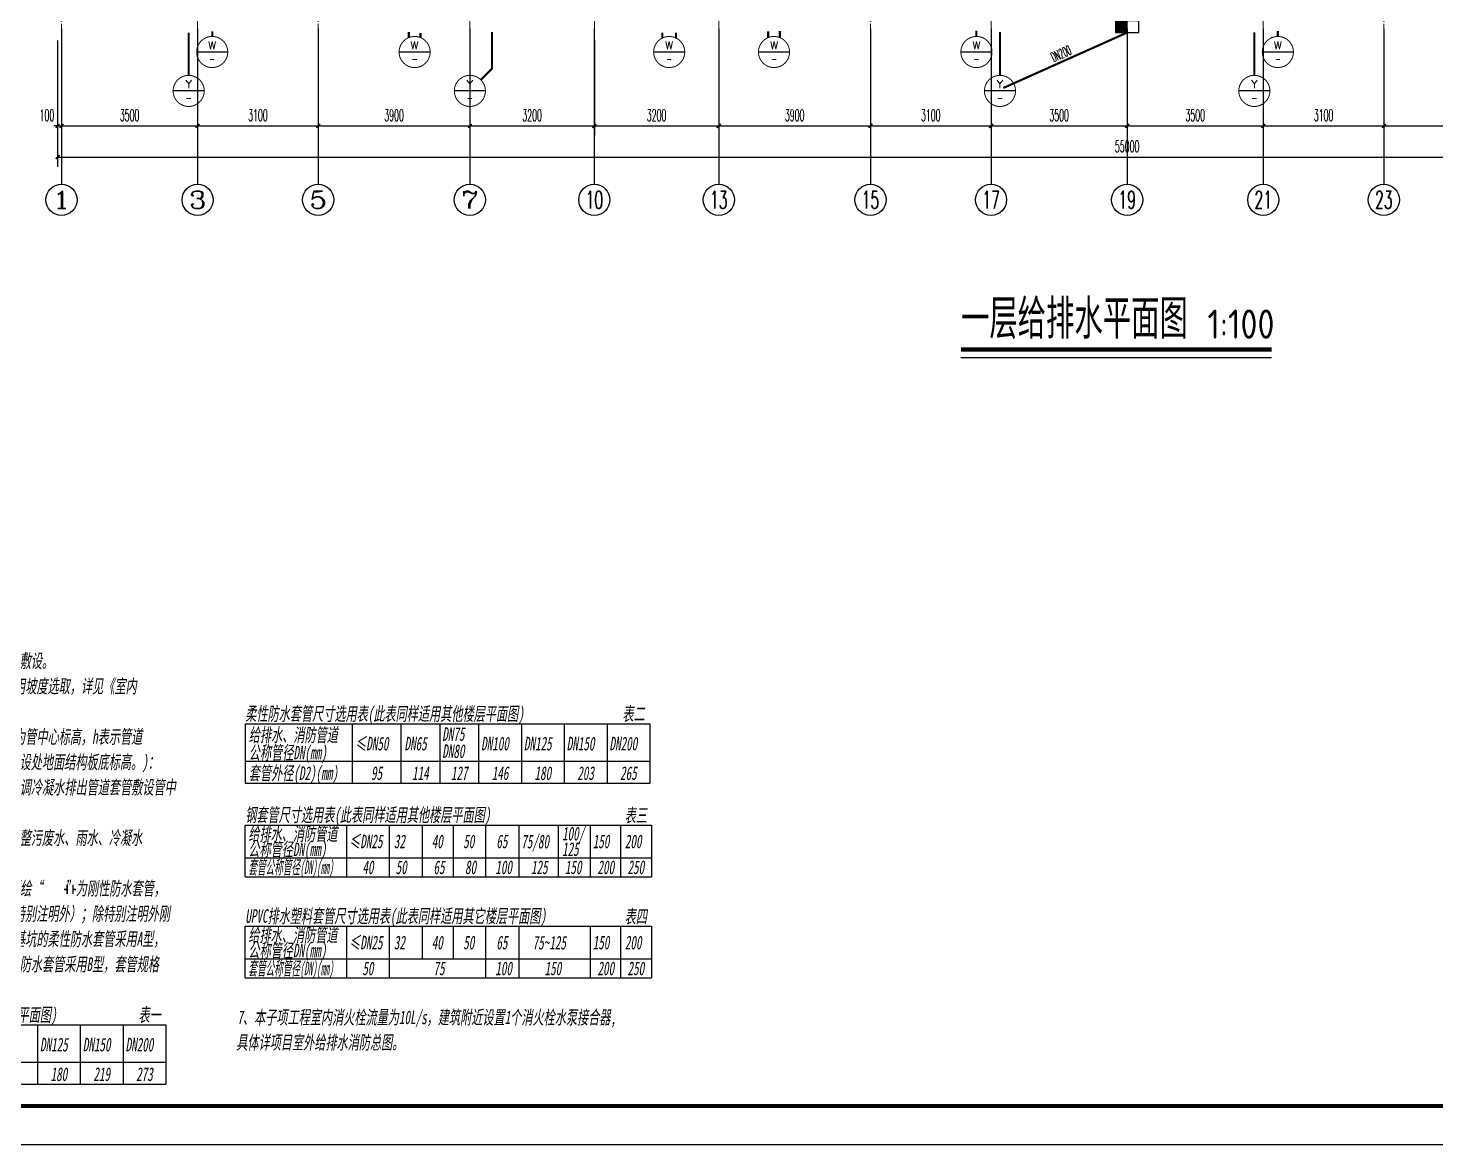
# Model space of a CAD drawing. Extents: x 27938 to 650306, y -92720 to 1524912.
# Drawn here: x 271259 to 307454, y 642457 to 671171 of the extents above; entities that cross this region are included whole.
import ezdxf
from ezdxf.enums import TextEntityAlignment as Align

# ---------------------------------------------------------------- set-up
doc = ezdxf.new("R2010")
doc.units = 0
doc.header["$LTSCALE"] = 1000
doc.header["$MEASUREMENT"] = 0
doc.linetypes.add('DOTE', pattern=[2.42, 2, -0.2, 0.02, -0.2])
for name, color, linetype in [('-SP', 2, 'XFP'), ('AXIS', 3, 'Continuous'), ('AXIS_TEXT', 4, 'Continuous'), ('DIM_SYMB', 3, 'Continuous'), ('DIM_雨水', 3, 'Continuous'), ('PIPE-污水', 2, 'W'), ('PIPE-雨水', 4, 'Y'), ('PIPE-餐饮排水', 41, 'P'), ('TEXT_雨水', 7, 'Continuous'), ('TWT_雨水口', 4, 'Continuous'), ('图框', 140, 'Continuous')]:
    doc.layers.add(name, color=color, linetype=linetype)
doc.layers.add('DOTE', color=19, linetype='DOTE', lineweight=9)
doc.layers.add('yichutu', color=7, linetype='Continuous', true_color=0xffffff, plot=False)
doc.styles.add('_TCH_AXIS', font='COMPLEX', dxfattribs={"bigfont": 'GBCBIG'})
doc.styles.add('_TCH_DIM_T3', font='SIMPLEX.shx', dxfattribs={"width": 0.494118, "bigfont": 'GBCBIG.shx'})
doc.styles.add('_TWT_CIRCLE', font='COMPLEX', dxfattribs={"width": 1.1, "height": 3.5, "bigfont": 'HZTXT'})
doc.styles.add('_TWT_PIPEDN', font='SIMPLEX.shx', dxfattribs={"width": 0.6, "oblique": 10, "height": 3, "bigfont": 'HZTXT.shx'})
doc.styles.add('COMPLEX', font='COMPLEX')
doc.styles.add('ST', font='', dxfattribs={"width": 0.8})
doc.styles.get("Standard").update_dxf_attribs({"font": 'gbenor.shx', "bigfont": 'gbcbig.shx'})
doc.styles.get('ST').set_extended_font_data('SimSun')
doc.linetypes.add('P', pattern='A,3,-0.2,["P",Standard,S=0.25,R=0,X=-0.1,Y=-0.115],-0.2', length=3.4)
doc.linetypes.add('W', pattern='A,3,-0.2,["W",Standard,S=0.25,R=0,X=-0.1,Y=-0.115],-0.2', length=3.4)
doc.linetypes.add('XFP', pattern='A,3,-0.2,["XFP",Standard,S=0.25,R=0,X=-0.1,Y=-0.115],-0.6', length=3.8)
doc.linetypes.add('Y', pattern='A,3,-0.2,["Y",Standard,S=0.25,R=0,X=-0.1,Y=-0.115],-0.2', length=3.4)
doc.dimstyles.new('_TCH_ARCH&&100', dxfattribs={"dimtxt": 297.5, "dimasz": 100, "dimexe": 250, "dimexo": 300, "dimgap": 126.25, "dimtad": 1, "dimdec": 0, "dimzin": 0, "dimdsep": 46, "dimtxsty": '_TCH_DIM_T3', "dimblk": 'ARCHTICK', "dimcen": 0.09, "dimclrt": 4, "dimazin": 2, "dimtfac": 1, "dimtdec": 0, "dimtix": 1, "dimtmove": 2, "dimatfit": 3, "dimfxl": 1, "dimtolj": 1, "dimtzin": 0, "dimarcsym": 0})

# ---------------------------------------------------------------- blocks, each defined once
blk = doc.blocks.new('TK')
at = {"layer": '图框'}
blk.add_lwpolyline([(465375, 548714), (549475, 548714), (549475, 489314), (465375, 489314)], close=True, dxfattribs=at)
blk.add_lwpolyline([(465375, 548714), (549475, 548714), (549475, 489314), (465375, 489314)], close=True, dxfattribs=at)
at = {"layer": '图框', "const_width": 100}
blk.add_lwpolyline([(548475, 490314), (548475, 547714), (467875, 547714), (467875, 490314)], close=True, dxfattribs=at)
blk = doc.blocks.new('GDRDADWDAD')
at = {"layer": 'DOTE', "linetype": 'DOTE', "ltscale": 0.3}
for p, q in [((272117, 690157), (272117, 671157)), ((273917, 690157), (273917, 679557)), ((276917, 690157), (276917, 679557)), ((278717, 690157), (278717, 671157)), ((281917, 690157), (281917, 681057)), ((284417, 690157), (284417, 679557)), ((287217, 690157), (287217, 679557)), ((288317, 690157), (288317, 685657)), ((289717, 690157), (289717, 681057)), ((292917, 690157), (292917, 671157)), ((294717, 690157), (294717, 679557)), ((297717, 690157), (297717, 679557)), ((299517, 690157), (299517, 671157)), ((301317, 690157), (301317, 679557)), ((304317, 690157), (304317, 679557)), ((306117, 690157), (306117, 671157)), ((309317, 690157), (309317, 681057)), ((310717, 690157), (310717, 685657)), ((311817, 690157), (311817, 679557)), ((314617, 690157), (314617, 679557)), ((317117, 690157), (317117, 681057)), ((320317, 690157), (320317, 671157)), ((322117, 690157), (322117, 679557)), ((325117, 690157), (325117, 679557)), ((326917, 690157), (326917, 671157)), ((270117, 688157), (328917, 688157)), ((270117, 685657), (328917, 685657)), ((283617, 685657), (283617, 683657)), ((288017, 685657), (288017, 683657)), ((311017, 685657), (311017, 683657)), ((315417, 685657), (315417, 683657)), ((270117, 685207), (328917, 685207)), ((270117, 683657), (328917, 683657)), ((270117, 683357), (328917, 683357)), ((270117, 682357), (328917, 682357)), ((270117, 681057), (328917, 681057)), ((282617, 681057), (282617, 671157)), ((289017, 681057), (289017, 671157)), ((310017, 681057), (310017, 671157)), ((316417, 681057), (316417, 671157)), ((270117, 679557), (328917, 679557)), ((275617, 679557), (275617, 671157)), ((284567, 679557), (284567, 677457)), ((287067, 679557), (287067, 677457)), ((296017, 679557), (296017, 671157)), ((303017, 679557), (303017, 671157)), ((311967, 679557), (311967, 677457)), ((314467, 679557), (314467, 677457)), ((323417, 679557), (323417, 671157)), ((270117, 677457), (328917, 677457)), ((285817, 677457), (285817, 671157)), ((313217, 677457), (313217, 671157)), ((270117, 674957), (328917, 674957)), ((274817, 674957), (274817, 674357)), ((296817, 674957), (296817, 674357)), ((302217, 674957), (302217, 674357)), ((324217, 674957), (324217, 674357)), ((270117, 674357), (328917, 674357)), ((270117, 673757), (328917, 673757)), ((281917, 673757), (281917, 673157)), ((283417, 673757), (283417, 673157)), ((288217, 673757), (288217, 673157)), ((289717, 673757), (289717, 673157)), ((309317, 673757), (309317, 673157)), ((310817, 673757), (310817, 673157)), ((315617, 673757), (315617, 673157)), ((317117, 673757), (317117, 673157)), ((270117, 673157), (328917, 673157))]:
    blk.add_line(p, q, dxfattribs=at)
blk = doc.blocks.new('yct-841-594-84100-59400-100-1000.0')
at = {"layer": 'yichutu', "color": 7, "true_color": 0xffffff}
blk.add_lwpolyline([(0, 0), (0, 59400), (84100, 59400), (84100, 0)], close=True, dxfattribs=at)
blk = doc.blocks.new('_ArchTick')
at = {"color": 0, "linetype": 'ByBlock', "const_width": 0.4}
blk.add_lwpolyline([(-0.5, -0.5), (0.5, 0.5)], dxfattribs=at)
blk = doc.blocks.new('*D1035')
at = {"layer": 'AXIS', "color": 0, "lineweight": -2}
for p, q in [((306117, 670857), (306117, 668407)), ((310017, 670857), (310017, 668407)), ((306117, 668657), (310017, 668657))]:
    blk.add_line(p, q, dxfattribs=at)
at = {"layer": 'Defpoints', "color": 0}
for p in [(306117, 671157), (310017, 671157), (310017, 668657)]:
    blk.add_point(p, dxfattribs=at)
at = {"layer": 'AXIS', "color": 0, "lineweight": -2, "xscale": 100, "yscale": 100, "zscale": 100, "rotation": 180}
blk.add_blockref('_ArchTick', (306117, 668657), dxfattribs=at)
at = {"layer": 'AXIS', "color": 0, "lineweight": -2, "xscale": 100, "yscale": 100, "zscale": 100}
blk.add_blockref('_ArchTick', (310017, 668657), dxfattribs=at)
at = {"layer": 'AXIS', "color": 4, "insert": (308067, 668932), "char_height": 297.5, "attachment_point": 5, "style": '_TCH_DIM_T3'}
blk.add_mtext('\\A1;3900', dxfattribs=at)
blk = doc.blocks.new('*D1036')
at = {"layer": 'AXIS', "color": 0, "lineweight": -2}
for p, q in [((303017, 670857), (303017, 668407)), ((306117, 670857), (306117, 668407)), ((303017, 668657), (306117, 668657))]:
    blk.add_line(p, q, dxfattribs=at)
at = {"layer": 'Defpoints', "color": 0}
for p in [(303017, 671157), (306117, 671157), (306117, 668657)]:
    blk.add_point(p, dxfattribs=at)
at = {"layer": 'AXIS', "color": 0, "lineweight": -2, "xscale": 100, "yscale": 100, "zscale": 100, "rotation": 180}
blk.add_blockref('_ArchTick', (303017, 668657), dxfattribs=at)
at = {"layer": 'AXIS', "color": 0, "lineweight": -2, "xscale": 100, "yscale": 100, "zscale": 100}
blk.add_blockref('_ArchTick', (306117, 668657), dxfattribs=at)
at = {"layer": 'AXIS', "color": 4, "insert": (304567, 668932), "char_height": 297.5, "attachment_point": 5, "style": '_TCH_DIM_T3'}
blk.add_mtext('\\A1;3100', dxfattribs=at)
blk = doc.blocks.new('*D1037')
at = {"layer": 'AXIS', "color": 0, "lineweight": -2}
for p, q in [((299517, 670857), (299517, 668407)), ((303017, 670857), (303017, 668407)), ((299517, 668657), (303017, 668657))]:
    blk.add_line(p, q, dxfattribs=at)
at = {"layer": 'Defpoints', "color": 0}
for p in [(299517, 671157), (303017, 671157), (303017, 668657)]:
    blk.add_point(p, dxfattribs=at)
at = {"layer": 'AXIS', "color": 0, "lineweight": -2, "xscale": 100, "yscale": 100, "zscale": 100, "rotation": 180}
blk.add_blockref('_ArchTick', (299517, 668657), dxfattribs=at)
at = {"layer": 'AXIS', "color": 0, "lineweight": -2, "xscale": 100, "yscale": 100, "zscale": 100}
blk.add_blockref('_ArchTick', (303017, 668657), dxfattribs=at)
at = {"layer": 'AXIS', "color": 4, "insert": (301267, 668932), "char_height": 297.5, "attachment_point": 5, "style": '_TCH_DIM_T3'}
blk.add_mtext('\\A1;3500', dxfattribs=at)
blk = doc.blocks.new('*D1080')
at = {"layer": 'AXIS', "color": 0, "lineweight": -2}
for p, q in [((272017, 670857), (272017, 668407)), ((272117, 670857), (272117, 668407)), ((272017, 668657), (271917, 668657)), ((272017, 668657), (272117, 668657)), ((272117, 668657), (272217, 668657))]:
    blk.add_line(p, q, dxfattribs=at)
at = {"layer": 'Defpoints', "color": 0}
for p in [(272017, 671157), (272117, 671157), (272117, 668657)]:
    blk.add_point(p, dxfattribs=at)
at = {"layer": 'AXIS', "color": 0, "lineweight": -2, "xscale": 100, "yscale": 100, "zscale": 100}
blk.add_blockref('_ArchTick', (272017, 668657), dxfattribs=at)
at = {"layer": 'AXIS', "color": 0, "lineweight": -2, "xscale": 100, "yscale": 100, "zscale": 100, "rotation": 180}
blk.add_blockref('_ArchTick', (272117, 668657), dxfattribs=at)
at = {"layer": 'AXIS', "color": 4, "insert": (271742, 668932), "char_height": 297.5, "attachment_point": 5, "style": '_TCH_DIM_T3'}
blk.add_mtext('\\A1;100', dxfattribs=at)
blk = doc.blocks.new('*D1081')
at = {"layer": 'AXIS', "color": 0, "lineweight": -2}
for p, q in [((272117, 670857), (272117, 668407)), ((275617, 670857), (275617, 668407)), ((272117, 668657), (275617, 668657))]:
    blk.add_line(p, q, dxfattribs=at)
at = {"layer": 'Defpoints', "color": 0}
for p in [(272117, 671157), (275617, 671157), (275617, 668657)]:
    blk.add_point(p, dxfattribs=at)
at = {"layer": 'AXIS', "color": 0, "lineweight": -2, "xscale": 100, "yscale": 100, "zscale": 100, "rotation": 180}
blk.add_blockref('_ArchTick', (272117, 668657), dxfattribs=at)
at = {"layer": 'AXIS', "color": 0, "lineweight": -2, "xscale": 100, "yscale": 100, "zscale": 100}
blk.add_blockref('_ArchTick', (275617, 668657), dxfattribs=at)
at = {"layer": 'AXIS', "color": 4, "insert": (273867, 668932), "char_height": 297.5, "attachment_point": 5, "style": '_TCH_DIM_T3'}
blk.add_mtext('\\A1;3500', dxfattribs=at)
blk = doc.blocks.new('*D1082')
at = {"layer": 'AXIS', "color": 0, "lineweight": -2}
for p, q in [((275617, 670857), (275617, 668407)), ((278717, 670857), (278717, 668407)), ((275617, 668657), (278717, 668657))]:
    blk.add_line(p, q, dxfattribs=at)
at = {"layer": 'Defpoints', "color": 0}
for p in [(275617, 671157), (278717, 671157), (278717, 668657)]:
    blk.add_point(p, dxfattribs=at)
at = {"layer": 'AXIS', "color": 0, "lineweight": -2, "xscale": 100, "yscale": 100, "zscale": 100, "rotation": 180}
blk.add_blockref('_ArchTick', (275617, 668657), dxfattribs=at)
at = {"layer": 'AXIS', "color": 0, "lineweight": -2, "xscale": 100, "yscale": 100, "zscale": 100}
blk.add_blockref('_ArchTick', (278717, 668657), dxfattribs=at)
at = {"layer": 'AXIS', "color": 4, "insert": (277167, 668932), "char_height": 297.5, "attachment_point": 5, "style": '_TCH_DIM_T3'}
blk.add_mtext('\\A1;3100', dxfattribs=at)
blk = doc.blocks.new('*D1083')
at = {"layer": 'AXIS', "color": 0, "lineweight": -2}
for p, q in [((278717, 670857), (278717, 668407)), ((282617, 670857), (282617, 668407)), ((278717, 668657), (282617, 668657))]:
    blk.add_line(p, q, dxfattribs=at)
at = {"layer": 'Defpoints', "color": 0}
for p in [(278717, 671157), (282617, 671157), (282617, 668657)]:
    blk.add_point(p, dxfattribs=at)
at = {"layer": 'AXIS', "color": 0, "lineweight": -2, "xscale": 100, "yscale": 100, "zscale": 100, "rotation": 180}
blk.add_blockref('_ArchTick', (278717, 668657), dxfattribs=at)
at = {"layer": 'AXIS', "color": 0, "lineweight": -2, "xscale": 100, "yscale": 100, "zscale": 100}
blk.add_blockref('_ArchTick', (282617, 668657), dxfattribs=at)
at = {"layer": 'AXIS', "color": 4, "insert": (280667, 668932), "char_height": 297.5, "attachment_point": 5, "style": '_TCH_DIM_T3'}
blk.add_mtext('\\A1;3900', dxfattribs=at)
blk = doc.blocks.new('*D1084')
at = {"layer": 'AXIS', "color": 0, "lineweight": -2}
for p, q in [((282617, 670857), (282617, 668407)), ((285817, 670857), (285817, 668407)), ((282617, 668657), (285817, 668657))]:
    blk.add_line(p, q, dxfattribs=at)
at = {"layer": 'Defpoints', "color": 0}
for p in [(282617, 671157), (285817, 671157), (285817, 668657)]:
    blk.add_point(p, dxfattribs=at)
at = {"layer": 'AXIS', "color": 0, "lineweight": -2, "xscale": 100, "yscale": 100, "zscale": 100, "rotation": 180}
blk.add_blockref('_ArchTick', (282617, 668657), dxfattribs=at)
at = {"layer": 'AXIS', "color": 0, "lineweight": -2, "xscale": 100, "yscale": 100, "zscale": 100}
blk.add_blockref('_ArchTick', (285817, 668657), dxfattribs=at)
at = {"layer": 'AXIS', "color": 4, "insert": (284217, 668932), "char_height": 297.5, "attachment_point": 5, "style": '_TCH_DIM_T3'}
blk.add_mtext('\\A1;3200', dxfattribs=at)
blk = doc.blocks.new('*D1085')
at = {"layer": 'AXIS', "color": 0, "lineweight": -2}
for p, q in [((285817, 670857), (285817, 668407)), ((289017, 670857), (289017, 668407)), ((285817, 668657), (289017, 668657))]:
    blk.add_line(p, q, dxfattribs=at)
at = {"layer": 'Defpoints', "color": 0}
for p in [(285817, 671157), (289017, 671157), (289017, 668657)]:
    blk.add_point(p, dxfattribs=at)
at = {"layer": 'AXIS', "color": 0, "lineweight": -2, "xscale": 100, "yscale": 100, "zscale": 100, "rotation": 180}
blk.add_blockref('_ArchTick', (285817, 668657), dxfattribs=at)
at = {"layer": 'AXIS', "color": 0, "lineweight": -2, "xscale": 100, "yscale": 100, "zscale": 100}
blk.add_blockref('_ArchTick', (289017, 668657), dxfattribs=at)
at = {"layer": 'AXIS', "color": 4, "insert": (287417, 668932), "char_height": 297.5, "attachment_point": 5, "style": '_TCH_DIM_T3'}
blk.add_mtext('\\A1;3200', dxfattribs=at)
blk = doc.blocks.new('*D1086')
at = {"layer": 'AXIS', "color": 0, "lineweight": -2}
for p, q in [((289017, 670857), (289017, 668407)), ((292917, 670857), (292917, 668407)), ((289017, 668657), (292917, 668657))]:
    blk.add_line(p, q, dxfattribs=at)
at = {"layer": 'Defpoints', "color": 0}
for p in [(289017, 671157), (292917, 671157), (292917, 668657)]:
    blk.add_point(p, dxfattribs=at)
at = {"layer": 'AXIS', "color": 0, "lineweight": -2, "xscale": 100, "yscale": 100, "zscale": 100, "rotation": 180}
blk.add_blockref('_ArchTick', (289017, 668657), dxfattribs=at)
at = {"layer": 'AXIS', "color": 0, "lineweight": -2, "xscale": 100, "yscale": 100, "zscale": 100}
blk.add_blockref('_ArchTick', (292917, 668657), dxfattribs=at)
at = {"layer": 'AXIS', "color": 4, "insert": (290967, 668932), "char_height": 297.5, "attachment_point": 5, "style": '_TCH_DIM_T3'}
blk.add_mtext('\\A1;3900', dxfattribs=at)
blk = doc.blocks.new('*D1087')
at = {"layer": 'AXIS', "color": 0, "lineweight": -2}
for p, q in [((292917, 670857), (292917, 668407)), ((296017, 670857), (296017, 668407)), ((292917, 668657), (296017, 668657))]:
    blk.add_line(p, q, dxfattribs=at)
at = {"layer": 'Defpoints', "color": 0}
for p in [(292917, 671157), (296017, 671157), (296017, 668657)]:
    blk.add_point(p, dxfattribs=at)
at = {"layer": 'AXIS', "color": 0, "lineweight": -2, "xscale": 100, "yscale": 100, "zscale": 100, "rotation": 180}
blk.add_blockref('_ArchTick', (292917, 668657), dxfattribs=at)
at = {"layer": 'AXIS', "color": 0, "lineweight": -2, "xscale": 100, "yscale": 100, "zscale": 100}
blk.add_blockref('_ArchTick', (296017, 668657), dxfattribs=at)
at = {"layer": 'AXIS', "color": 4, "insert": (294467, 668932), "char_height": 297.5, "attachment_point": 5, "style": '_TCH_DIM_T3'}
blk.add_mtext('\\A1;3100', dxfattribs=at)
blk = doc.blocks.new('*D1088')
at = {"layer": 'AXIS', "color": 0, "lineweight": -2}
for p, q in [((296017, 670857), (296017, 668407)), ((299517, 670857), (299517, 668407)), ((296017, 668657), (299517, 668657))]:
    blk.add_line(p, q, dxfattribs=at)
at = {"layer": 'Defpoints', "color": 0}
for p in [(296017, 671157), (299517, 671157), (299517, 668657)]:
    blk.add_point(p, dxfattribs=at)
at = {"layer": 'AXIS', "color": 0, "lineweight": -2, "xscale": 100, "yscale": 100, "zscale": 100, "rotation": 180}
blk.add_blockref('_ArchTick', (296017, 668657), dxfattribs=at)
at = {"layer": 'AXIS', "color": 0, "lineweight": -2, "xscale": 100, "yscale": 100, "zscale": 100}
blk.add_blockref('_ArchTick', (299517, 668657), dxfattribs=at)
at = {"layer": 'AXIS', "color": 4, "insert": (297767, 668932), "char_height": 297.5, "attachment_point": 5, "style": '_TCH_DIM_T3'}
blk.add_mtext('\\A1;3500', dxfattribs=at)
blk = doc.blocks.new('*D1089')
at = {"layer": 'AXIS', "color": 0, "lineweight": -2}
for p, q in [((272017, 670857), (272017, 667607)), ((327017, 670857), (327017, 667607)), ((272017, 667857), (327017, 667857))]:
    blk.add_line(p, q, dxfattribs=at)
at = {"layer": 'Defpoints', "color": 0}
for p in [(272017, 671157), (327017, 671157), (327017, 667857)]:
    blk.add_point(p, dxfattribs=at)
at = {"layer": 'AXIS', "color": 0, "lineweight": -2, "xscale": 100, "yscale": 100, "zscale": 100, "rotation": 180}
blk.add_blockref('_ArchTick', (272017, 667857), dxfattribs=at)
at = {"layer": 'AXIS', "color": 0, "lineweight": -2, "xscale": 100, "yscale": 100, "zscale": 100}
blk.add_blockref('_ArchTick', (327017, 667857), dxfattribs=at)
at = {"layer": 'AXIS', "color": 4, "insert": (299517, 668132), "char_height": 297.5, "attachment_point": 5, "style": '_TCH_DIM_T3'}
blk.add_mtext('\\A1;55000', dxfattribs=at)
blk = doc.blocks.new('_AXISO')
blk.add_circle((0, 0), 0.5)
at = {"layer": 'AXIS_TEXT', "style": 'COMPLEX', "width": 1.041667}
blk.add_attdef('A', text='', height=0.56, dxfattribs=at).set_placement((-0.25, -0.28), (0.25, -0.28), align=Align.FIT)
blk = doc.blocks.new('$TwtSys$00000424')
for p, q in [((-500, 250), (500, 250)), ((-500, -250), (-500, 250)), ((0, -250), (0, 250)), ((500, 250), (500, -250)), ((500, -250), (-500, -250))]:
    blk.add_line(p, q)
blk.add_solid([(0, 250), (500, 250), (0, -250), (500, -250)])

msp = doc.modelspace()

# ---------------------------------------------------------------- hatches: boundary and pattern name
at = {"layer": 'PIPE-雨水'}
for points in [[(283186.6, 670127.2), (283214.1, 670127.2), (283214.1, 670115.8)], [(283186.6, 670127.2), (283206, 670107.7), (283214.1, 670115.8)]]:
    msp.add_hatch(color=256, dxfattribs=at).paths.add_polyline_path(points)

# ---------------------------------------------------------------- linework, layer by layer
at = {"layer": '-SP', "color": 0, "linetype": 'ByBlock'}
for p, q in [((276842.7, 653279.2), (287242.7, 653279.2)), ((276842.7, 653279.2), (276842.7, 651759.2)), ((279592.7, 653279.2), (279592.7, 651759.2)), ((280842.7, 653279.2), (280842.7, 651759.2)), ((281842.7, 653279.2), (281842.7, 651759.2)), ((282842.7, 653279.2), (282842.7, 651759.2)), ((283942.7, 653279.2), (283942.7, 651759.2)), ((285042.7, 653279.2), (285042.7, 651759.2)), ((286142.7, 653279.2), (286142.7, 651759.2)), ((287242.7, 653279.2), (287242.7, 651759.2)), ((276842.7, 652319.2), (287242.7, 652319.2)), ((276842.7, 651759.2), (287242.7, 651759.2)), ((276842.7, 650679.2), (287283.3, 650679.2)), ((276842.7, 649349.2), (276842.7, 650679.2)), ((279448.6, 650679.2), (279448.6, 649349.2)), ((280542.3, 650679.2), (280542.3, 649349.2)), ((281391.4, 650679.2), (281391.4, 649349.2)), ((282188.8, 650679.2), (282188.8, 649349.2)), ((283015.3, 650679.2), (283015.3, 649349.2)), ((283878.8, 650679.2), (283878.8, 649349.2)), ((284884.9, 650679.2), (284884.9, 649349.2)), ((285713.4, 650679.2), (285713.4, 649349.2)), ((286492, 650679.2), (286492, 649349.2)), ((287283.3, 650679.2), (287283.3, 649349.2)), ((276842.7, 649839.2), (287283.3, 649839.2)), ((276842.7, 649349.2), (287283.3, 649349.2)), ((276842.7, 648079.2), (287283.3, 648079.2)), ((276842.7, 646749.2), (276842.7, 648079.2)), ((279448.6, 648079.2), (279448.6, 646749.2)), ((280542.3, 648079.2), (280542.3, 646749.2)), ((281391.4, 648079.2), (281391.4, 647239.2)), ((282188.8, 648079.2), (282188.8, 647239.2)), ((283015.3, 648079.2), (283015.3, 646749.2)), ((283878.8, 648079.2), (283878.8, 646749.2)), ((285713.4, 648079.2), (285713.4, 646749.2)), ((286492, 648079.2), (286492, 646749.2)), ((287283.3, 648079.2), (287283.3, 646749.2)), ((276842.7, 647239.2), (287283.3, 647239.2)), ((276842.7, 646749.2), (287283.3, 646749.2)), ((264399.9, 645539.2), (274799.9, 645539.2)), ((271499.9, 645539.2), (271499.9, 644019.2)), ((272599.9, 645539.2), (272599.9, 644019.2)), ((273699.9, 645539.2), (273699.9, 644019.2)), ((274799.9, 645539.2), (274799.9, 644019.2)), ((264399.9, 644579.2), (274799.9, 644579.2)), ((264399.9, 644019.2), (274799.9, 644019.2))]:
    msp.add_line(p, q, dxfattribs=at)
at = {"layer": '-SP', "color": 0, "const_width": 40}
for points in [[(272183.1, 649024.7), (272263.1, 649024.7)], [(272263.1, 649024.7), (272263.1, 649144.7)], [(272263.1, 649024.7), (272263.1, 648904.7)], [(272413.1, 649024.7), (272413.1, 649144.7)], [(272413.1, 649024.7), (272413.1, 648904.7)], [(272493.1, 649024.7), (272413.1, 649024.7)]]:
    msp.add_lwpolyline(points, dxfattribs=at)
at = {"layer": 'AXIS'}
for p, q in [((272116.6, 671157.2), (272116.6, 667157.2)), ((275616.6, 671157.2), (275616.6, 667157.2)), ((278716.6, 671157.2), (278716.6, 667157.2)), ((282616.6, 671157.2), (282616.6, 667157.2)), ((285816.6, 671157.2), (285816.6, 667157.2)), ((289016.6, 671157.2), (289016.6, 667157.2)), ((292916.6, 671157.2), (292916.6, 667157.2)), ((296016.6, 671157.2), (296016.6, 667157.2)), ((299516.6, 671157.2), (299516.6, 667157.2)), ((303016.6, 671157.2), (303016.6, 667157.2)), ((306116.6, 671157.2), (306116.6, 667157.2))]:
    msp.add_line(p, q, dxfattribs=at)
at = {"layer": 'DIM_SYMB', "const_width": 105}
msp.add_lwpolyline([(295243.6, 662909), (303232.1, 662909)], dxfattribs=at)
at = {"layer": 'DIM_SYMB'}
msp.add_lwpolyline([(295243.6, 662699), (303232.1, 662699)], dxfattribs=at)
at = {"layer": 'DIM_雨水'}
for p, q in [((276391.6, 670557.2), (275591.6, 670557.2)), ((281596.6, 670557.2), (280796.6, 670557.2)), ((288141.5, 670557.2), (287341.5, 670557.2)), ((290836.6, 670557.2), (290036.6, 670557.2)), ((296041.6, 670557.2), (295241.6, 670557.2)), ((303791.6, 670557.2), (302991.6, 670557.2)), ((275786.6, 669557.2), (274986.6, 669557.2)), ((283016.6, 669557.2), (282216.6, 669557.2)), ((296646.6, 669557.2), (295846.6, 669557.2)), ((303186.6, 669557.2), (302386.6, 669557.2))]:
    msp.add_line(p, q, dxfattribs=at)
at = {"layer": 'DIM_雨水', "const_width": 25}
for points in [[(276391.6, 670557.2, 1), (275591.6, 670557.2, 1)], [(281596.6, 670557.2, 1), (280796.6, 670557.2, 1)], [(288141.5, 670557.2, 1), (287341.5, 670557.2, 1)], [(290836.6, 670557.2, 1), (290036.6, 670557.2, 1)], [(296041.6, 670557.2, 1), (295241.6, 670557.2, 1)], [(303791.6, 670557.2, 1), (302991.6, 670557.2, 1)], [(275786.6, 669557.2, 1), (274986.6, 669557.2, 1)], [(283016.6, 669557.2, 1), (282216.6, 669557.2, 1)], [(296646.6, 669557.2, 1), (295846.6, 669557.2, 1)], [(303186.6, 669557.2, 1), (302386.6, 669557.2, 1)]]:
    msp.add_lwpolyline(points, format="xyb", close=True, dxfattribs=at)
at = {"layer": 'PIPE-污水', "const_width": 55}
for points in [[(275992.3, 671093), (275992.5, 670957.2)], [(281046.6, 671071.5), (281046.6, 670928)], [(281346.6, 671046.3), (281346.6, 670928)], [(290286.6, 671086.8), (290286.6, 670928)], [(290586.6, 671096.2), (290586.6, 670928)], [(295640.9, 671110.3), (295640.7, 670957.2)], [(303392.3, 671093.9), (303392.5, 670957.2)]]:
    msp.add_lwpolyline(points, dxfattribs=at)
at = {"layer": 'PIPE-雨水', "const_width": 55}
for points in [[(275387.3, 671054.6), (275387.6, 669957.2)], [(283186.6, 671071.5), (283186.6, 670127.2)], [(296245.8, 671073), (296245.6, 669957.2)], [(296245.8, 671033.3), (296245.6, 669957.2)], [(296332, 669631.9), (299516.6, 671057.2)], [(302787.3, 671066.9), (302787.6, 669957.2)], [(282901.6, 669842.2), (283186.6, 670127.2)]]:
    msp.add_lwpolyline(points, dxfattribs=at)
at = {"layer": 'PIPE-餐饮排水', "const_width": 55}
for points in [[(287566.5, 671056.3), (287566.5, 670916.9)], [(287916.5, 671052.8), (287916.5, 670916.9)]]:
    msp.add_lwpolyline(points, dxfattribs=at)

# ---------------------------------------------------------------- block references
for name, p in [('TK', (-205160.9, 153143.3)), ('GDRDADWDAD', (0, 0))]:
    msp.add_blockref(name, p)
at = {"layer": 'AXIS'}
ref = msp.add_blockref('_AXISO', (272116.6, 666757.2), dxfattribs=dict(at, xscale=800, yscale=800, zscale=800))
ref.add_attrib('A', '1', dxfattribs={"layer": 'AXIS_TEXT', "height": 452.5, "style": '_TCH_AXIS', "width": 2.333333}).set_placement((271890.3, 666530.9), (272342.9, 666530.9), align=Align.FIT)
ref = msp.add_blockref('_AXISO', (275616.6, 666757.2), dxfattribs=dict(at, xscale=800, yscale=800, zscale=800))
ref.add_attrib('A', '3', dxfattribs={"layer": 'AXIS_TEXT', "height": 452.5, "style": '_TCH_AXIS', "width": 1.5}).set_placement((275390.3, 666530.9), (275842.9, 666530.9), align=Align.FIT)
ref = msp.add_blockref('_AXISO', (278716.6, 666757.2), dxfattribs=dict(at, xscale=800, yscale=800, zscale=800))
ref.add_attrib('A', '5', dxfattribs={"layer": 'AXIS_TEXT', "height": 452.5, "style": '_TCH_AXIS', "width": 1.5}).set_placement((278490.3, 666530.9), (278942.9, 666530.9), align=Align.FIT)
ref = msp.add_blockref('_AXISO', (282616.6, 666757.2), dxfattribs=dict(at, xscale=800, yscale=800, zscale=800))
ref.add_attrib('A', '7', dxfattribs={"layer": 'AXIS_TEXT', "height": 452.5, "style": '_TCH_AXIS', "width": 1.5}).set_placement((282390.3, 666530.9), (282842.9, 666530.9), align=Align.FIT)
ref = msp.add_blockref('_AXISO', (285816.6, 666757.2), dxfattribs=dict(at, xscale=800, yscale=800, zscale=800))
ref.add_attrib('A', '10', dxfattribs={"layer": 'AXIS_TEXT', "height": 452.55, "style": '_TCH_AXIS', "width": 0.724138}).set_placement((285590.3, 666530.9), (286042.9, 666530.9), align=Align.FIT)
ref = msp.add_blockref('_AXISO', (289016.6, 666757.2), dxfattribs=dict(at, xscale=800, yscale=800, zscale=800))
ref.add_attrib('A', '13', dxfattribs={"layer": 'AXIS_TEXT', "height": 452.55, "style": '_TCH_AXIS', "width": 0.724138}).set_placement((288790.3, 666530.9), (289242.9, 666530.9), align=Align.FIT)
ref = msp.add_blockref('_AXISO', (292916.6, 666757.2), dxfattribs=dict(at, xscale=800, yscale=800, zscale=800))
ref.add_attrib('A', '15', dxfattribs={"layer": 'AXIS_TEXT', "height": 452.55, "style": '_TCH_AXIS', "width": 0.724138}).set_placement((292690.3, 666530.9), (293142.9, 666530.9), align=Align.FIT)
ref = msp.add_blockref('_AXISO', (296016.6, 666757.2), dxfattribs=dict(at, xscale=800, yscale=800, zscale=800))
ref.add_attrib('A', '17', dxfattribs={"layer": 'AXIS_TEXT', "height": 452.55, "style": '_TCH_AXIS', "width": 0.724138}).set_placement((295790.3, 666530.9), (296242.9, 666530.9), align=Align.FIT)
ref = msp.add_blockref('_AXISO', (299516.6, 666757.2), dxfattribs=dict(at, xscale=800, yscale=800, zscale=800))
ref.add_attrib('A', '19', dxfattribs={"layer": 'AXIS_TEXT', "height": 452.55, "style": '_TCH_AXIS', "width": 0.724138}).set_placement((299290.3, 666530.9), (299742.9, 666530.9), align=Align.FIT)
ref = msp.add_blockref('_AXISO', (303016.6, 666757.2), dxfattribs=dict(at, xscale=800, yscale=800, zscale=800))
ref.add_attrib('A', '21', dxfattribs={"layer": 'AXIS_TEXT', "height": 452.55, "style": '_TCH_AXIS', "width": 0.724138}).set_placement((302790.3, 666530.9), (303242.9, 666530.9), align=Align.FIT)
ref = msp.add_blockref('_AXISO', (306116.6, 666757.2), dxfattribs=dict(at, xscale=800, yscale=800, zscale=800))
ref.add_attrib('A', '23', dxfattribs={"layer": 'AXIS_TEXT', "height": 452.55, "style": '_TCH_AXIS', "width": 0.617647}).set_placement((305890.3, 666530.9), (306342.9, 666530.9), align=Align.FIT)
at = {"layer": 'TWT_雨水口', "xscale": 0.6, "yscale": -0.6, "zscale": 0.6, "rotation": 180.0000000000071}
msp.add_blockref('$TwtSys$00000424', (299516.6, 671207.2), dxfattribs=at)
at = {"layer": 'yichutu'}
msp.add_blockref('yct-841-594-84100-59400-100-1000.0', (260214.1, 642457), dxfattribs=at)

# ---------------------------------------------------------------- texts
at = {"layer": '-SP', "color": 0, "style": 'ST', "oblique": 9}
for s, width, p in [('3、消防给水管、生活给水管安装标高除注明外均为贴板底敷设。', 0.6, (263740.5, 654726.8)), ('4、图中未注明的重力流排水横管,其坡度均按国家规范通用坡度选取，详见《室内', 0.6, (263740.5, 654076.8)), ('柔性防水套管尺寸选用表(此表同样适用其他楼层平面图)', 0.6, (276842.7, 653366.8)), ('表二', 0.6, (286541.3, 653364.1)), ('5、管道标高(重力流排水管道为管内底标高，压力流管道为管中心标高，h表示管道', 0.6, (263740.5, 652776.8)), ('给排水、消防管道', 0.6, (276934.2, 652823.2)), ('≤DN50', 0.6, (279667, 652599.2)), ('DN65', 0.6, (280936.5, 652599.2)), ('DN75', 0.6, (281906.4, 652845.2)), ('DN100', 0.6, (282906.4, 652599.2)), ('DN125', 0.6, (284006.4, 652599.2)), ('DN150', 0.6, (285106.4, 652599.2)), ('DN200', 0.6, (286206.4, 652599.2)), ('公称管径DN(mm)', 0.6, (276934.2, 652366.7)), ('DN80', 0.6, (281906.4, 652405)), ('    敷设处地面标高,H表示建筑楼层线标高,Z1表示管道敷设处地面结构板底标高。)：', 0.6, (263740.5, 652126.8)), ('套管外径(D2)(mm)', 0.6, (276934.2, 651839.2)), ('钢套管尺寸选用表(此表同样适用其他楼层平面图)', 0.6, (276842.7, 650766.8)), ('表三', 0.6, (286597.8, 650753.5)), ('2）可根据室外检查井位置、标高及室外场地标高、坡度调整污废水、雨水、冷凝水', 0.6, (263740.5, 650176.8)), ('给排水、消防管道', 0.6, (276922.7, 650280.2)), ('≤DN25', 0.6, (279513.6, 650084.2)), ('32', 0.6, (280663.3, 650084.2)), ('40', 0.6, (281635.3, 650084.2)), ('50', 0.6, (282446.3, 650084.2)), ('65', 0.6, (283297.4, 650084.2)), ('75/80', 0.6, (283938.5, 650080.5)), ('100/', 0.6, (284986.7, 650284.2)), ('150', 0.6, (285775.4, 650084.2)), ('200', 0.6, (286601.2, 650084.2)), ('公称管径DN(mm)', 0.6, (276922.7, 649880.7)), ('125', 0.6, (284986.7, 649884.2)), ('套管公称管径(DN)(mm)', 0.45, (276922.7, 649419.2)), ('6、图中套管设置位置、套管中心标高详见平面图，图中所绘“    ”为刚性防水套管，', 0.6, (263753.3, 648876.8)), ('    “   ”为柔性防水套管,“    ”为普通钢套管（除特别注明外）；除特别注明外刚', 0.6, (263740.5, 648226.8)), ('UPVC排水塑料套管尺寸选用表(此表同样适用其它楼层平面图)', 0.6, (276842.7, 648166.8)), ('表四', 0.6, (286597.8, 648153.5)), ('     性防水套管均采用A型，穿水池、集水坑、消防电梯基坑的柔性防水套管采用A型，', 0.6, (263740.5, 647576.8)), ('给排水、消防管道', 0.6, (276922.7, 647680.2)), ('公称管径DN(mm)', 0.6, (276922.7, 647280.7)), ('≤DN25', 0.6, (279513.6, 647484.2)), ('32', 0.6, (280663.3, 647484.2)), ('40', 0.6, (281635.3, 647484.2)), ('50', 0.6, (282446.3, 647484.2)), ('65', 0.6, (283297.4, 647484.2)), ('75~125', 0.6, (284230.7, 647480.5)), ('150', 0.6, (285775.4, 647484.2)), ('200', 0.6, (286601.2, 647484.2)), ('     穿地下室顶板、地下室外墙、下沉式花园外墙的柔性防水套管采用B型，套管规格', 0.6, (263740.5, 646926.8)), ('套管公称管径(DN)(mm)', 0.45, (276922.7, 646819.2)), ('A型刚性防水套管尺寸选用表(此表同样适用其他楼层平面图)', 0.6, (264399.9, 645626.8)), ('表一', 0.6, (274098.5, 645624.2)), ('7、本子项工程室内消火栓流量为10L/s，建筑附近设置1个消火栓水泵接合器,', 0.6, (276639.9, 645561.7)), ('DN125', 0.6, (271563.7, 644859.2)), ('DN150', 0.6, (272663.7, 644859.2)), ('DN200', 0.6, (273763.7, 644859.2)), ('   具体详项目室外给排水消防总图。', 0.6, (276183.3, 644916.8))]:
    msp.add_text(s, height=350, dxfattribs=dict(at, width=width)).set_placement(p)
at = {"layer": '-SP', "color": 1, "style": 'ST', "oblique": 9, "width": 0.6}
msp.add_text('1）除穿地下室出户外，首层埋地出户的污废水、雨水、空调冷凝水排出管道套管敷设管中', height=350, dxfattribs=at).set_placement((263740.5, 651476.8))
at = {"layer": '-SP', "color": 0, "style": 'ST', "oblique": 9, "width": 0.6}
for s, p in [('95', (280217.7, 651839.2)), ('114', (281342.7, 651839.2)), ('127', (282342.7, 651839.2)), ('146', (283392.7, 651839.2)), ('180', (284492.7, 651839.2)), ('203', (285592.7, 651839.2)), ('265', (286692.7, 651839.2)), ('40', (279995.4, 649419.2)), ('50', (280851.1, 649419.2)), ('65', (281823.1, 649419.2)), ('80', (282634.1, 649419.2)), ('100', (283485.2, 649419.2)), ('125', (284401.5, 649419.2)), ('150', (285273, 649419.2)), ('200', (286111.5, 649419.2)), ('250', (286884, 649419.2)), ('50', (279995.4, 646819.2)), ('75', (281823.1, 646819.2)), ('100', (283485.2, 646819.2)), ('150', (284751.7, 646819.2)), ('200', (286111.5, 646819.2)), ('250', (286884, 646819.2)), ('180', (272049.9, 644099.2)), ('219', (273149.9, 644099.2)), ('273', (274249.9, 644099.2))]:
    msp.add_text(s, height=350, dxfattribs=at).set_placement(p, align=Align.CENTER)
at = {"layer": 'DIM_SYMB', "color": 7}
for s, height, p in [('一层给排水平面图', 1012.77, (295243.6, 663186)), ('1:100', 750, (301581.6, 663186))]:
    msp.add_text(s, height=height, dxfattribs=at).set_placement(p)
at = {"layer": 'DIM_雨水', "color": 7, "style": '_TWT_CIRCLE'}
for s, height, p, p2 in [('W', 197, (275888.4, 670633), (276094.8, 670633)), ('W', 197, (281093.4, 670633), (281299.8, 670633)), ('W', 197, (287638.3, 670633), (287844.7, 670633)), ('W', 197, (290333.4, 670633), (290539.8, 670633)), ('W', 197, (295538.4, 670633), (295744.8, 670633)), ('W', 197, (303288.4, 670633), (303494.8, 670633)), ('Y', 203.9, (275301.1, 669631.9), (275472, 669631.9)), ('Y', 203.9, (282531.1, 669631.9), (282702, 669631.9)), ('Y', 203.9, (296161.1, 669631.9), (296332, 669631.9)), ('Y', 203.9, (302701.1, 669631.9), (302872, 669631.9))]:
    msp.add_text(s, height=height, dxfattribs=at).set_placement(p, p2, align=Align.FIT)
at = {"layer": 'DIM_雨水', "color": 7, "style": '_TWT_CIRCLE', "width": 0.777778}
for p, p2 in [((275915.7, 670275.9), (276067.5, 670275.9)), ((281120.7, 670275.9), (281272.5, 670275.9)), ((287665.6, 670275.9), (287817.4, 670275.9)), ((290360.7, 670275.9), (290512.5, 670275.9)), ((295565.7, 670275.9), (295717.5, 670275.9)), ((303315.7, 670275.9), (303467.5, 670275.9)), ((275310.7, 669275.9), (275462.5, 669275.9)), ((282540.7, 669275.9), (282692.5, 669275.9)), ((296170.7, 669275.9), (296322.5, 669275.9)), ((302710.7, 669275.9), (302862.5, 669275.9))]:
    msp.add_text('-', height=207, dxfattribs=at).set_placement(p, p2, align=Align.FIT)
at = {"layer": 'TEXT_雨水', "style": '_TWT_PIPEDN', "width": 0.48}
msp.add_text('DN200', height=250, rotation=24.11087, dxfattribs=at).set_placement((297627, 670293.7))

# ---------------------------------------------------------------- dimensions: what is measured, and where the dimension line sits
at = {"layer": 'AXIS'}
dim = msp.add_linear_dim(base=(272116.6, 668657.2), p1=(272016.6, 671157.2), p2=(272116.6, 671157.2), angle=0, dimstyle='_TCH_ARCH&&100', dxfattribs=at)
dim.commit()
dim.dimension.update_dxf_attribs({"geometry": '*D1080', "text_midpoint": (271741.6, 668932.2), "dimtype": 129})
for p1, p2, distance, picture, middle in [((272016.6, 671157.2), (327016.6, 671157.2), -3300, '*D1089', (299516.6, 668132.2)), ((272116.6, 671157.2), (275616.6, 671157.2), -2500, '*D1081', (273866.6, 668932.2)), ((275616.6, 671157.2), (278716.6, 671157.2), -2500, '*D1082', (277166.6, 668932.2)), ((278716.6, 671157.2), (282616.6, 671157.2), -2500, '*D1083', (280666.6, 668932.2)), ((282616.6, 671157.2), (285816.6, 671157.2), -2500, '*D1084', (284216.6, 668932.2)), ((285816.6, 671157.2), (289016.6, 671157.2), -2500, '*D1085', (287416.6, 668932.2)), ((289016.6, 671157.2), (292916.6, 671157.2), -2500, '*D1086', (290966.6, 668932.2)), ((292916.6, 671157.2), (296016.6, 671157.2), -2500, '*D1087', (294466.6, 668932.2)), ((296016.6, 671157.2), (299516.6, 671157.2), -2500, '*D1088', (297766.6, 668932.2)), ((299516.6, 671157.2), (303016.6, 671157.2), -2500, '*D1037', (301266.6, 668932.2)), ((303016.6, 671157.2), (306116.6, 671157.2), -2500, '*D1036', (304566.6, 668932.2)), ((306116.6, 671157.2), (310016.6, 671157.2), -2500, '*D1035', (308066.6, 668932.2))]:
    dim = msp.add_aligned_dim(p1=p1, p2=p2, distance=distance, dimstyle='_TCH_ARCH&&100', dxfattribs=at)
    dim.commit()
    dim.dimension.update_dxf_attribs({"geometry": picture, "text_midpoint": middle})

doc.saveas('drawing.dxf')
